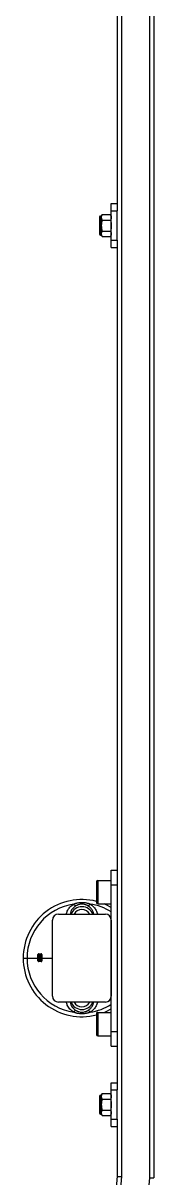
# Model space of a CAD drawing. Header units: millimetres. Extents: x 2 to 418, y 2 to 295.
# Drawn here: x 47.7 to 53.6, y 94.3 to 146.8 of the extents above; entities that cross this region are included whole.
import ezdxf

# ---------------------------------------------------------------- set-up
doc = ezdxf.new("R2010")
doc.units = ezdxf.units.MM

msp = doc.modelspace()

# ---------------------------------------------------------------- linework, layer by layer
at = {"color": 7, "linetype": 'Continuous', "lineweight": 25}
for p, q in [((52.13767, 260.85994), (52.13767, 94.32135)), ((53.40434, 260.91524), (53.40434, 94.26604)), ((53.60434, 260.92397), (53.60434, 94.25731)), ((51.93767, 176.91231), (51.93767, 138.26898)), ((51.671, 138.59064), (51.93767, 138.59064)), ((51.671, 138.25731), (51.671, 138.59064)), ((51.671, 138.25731), (51.93767, 138.25731)), ((51.671, 136.92398), (51.671, 138.25731)), ((51.93767, 138.59064), (51.93767, 138.25731)), ((51.93767, 136.92398), (51.93767, 138.25731)), ((51.13767, 137.98398), (51.13767, 137.19731)), ((51.17767, 138.02398), (51.17767, 137.15731)), ((51.17767, 138.02398), (51.21767, 138.02398)), ((51.25637, 138.09101), (51.21767, 138.02398)), ((51.21767, 137.96592), (51.21767, 138.02398)), ((51.21767, 137.96592), (51.21767, 137.59064)), ((51.25637, 138.09101), (51.6323, 138.09101)), ((51.25637, 137.84083), (51.6323, 137.84083)), ((51.671, 138.02398), (51.6323, 138.09101)), ((51.17767, 137.15731), (51.21767, 137.15731)), ((51.21767, 137.59064), (51.21767, 137.21537)), ((51.21767, 137.15731), (51.21767, 137.21537)), ((51.21767, 137.15731), (51.25637, 137.09027)), ((51.25637, 137.34046), (51.6323, 137.34046)), ((51.6323, 137.09027), (51.671, 137.15731)), ((51.25637, 137.09027), (51.6323, 137.09027)), ((51.671, 136.92398), (51.93767, 136.92398)), ((51.671, 136.59064), (51.671, 136.92398)), ((51.93767, 136.92398), (51.93767, 136.59064)), ((51.93767, 136.91231), (51.93767, 98.26898)), ((51.671, 136.59064), (51.93767, 136.59064)), ((51.671, 107.59064), (51.671, 108.25731)), ((51.671, 108.25731), (51.93767, 108.25731)), ((51.00434, 107.74064), (51.00434, 106.77398)), ((51.05434, 107.79064), (51.05434, 106.72398)), ((51.05434, 107.79064), (51.671, 107.79064)), ((51.671, 107.59064), (51.93767, 107.59064)), ((51.671, 100.92398), (51.671, 107.59064)), ((51.05434, 106.72398), (51.671, 106.72398)), ((49.271, 106.25731), (51.40434, 106.25731)), ((49.00434, 102.52398), (49.00434, 105.99064)), ((51.671, 105.99064), (51.671, 102.52398)), ((47.671, 104.25731), (47.84878, 104.25731)), ((47.84878, 104.25731), (48.34391, 104.25731)), ((48.34391, 104.25731), (48.34391, 104.42161)), ((48.34391, 104.13346), (48.34391, 104.25731)), ((48.34391, 104.25731), (48.48422, 104.25731)), ((48.42763, 104.4238), (48.3681, 104.42373)), ((48.36812, 104.4089), (48.3681, 104.42373)), ((48.36812, 104.4089), (48.38613, 104.40892)), ((48.4277, 104.36131), (48.36817, 104.36124)), ((48.36821, 104.32511), (48.36817, 104.36124)), ((48.36821, 104.32511), (48.38347, 104.32512)), ((48.36823, 104.30808), (48.42778, 104.29041)), ((48.36825, 104.29317), (48.36823, 104.30808)), ((48.37676, 104.29103), (48.36825, 104.29317)), ((48.36827, 104.27369), (48.37678, 104.27573)), ((48.36829, 104.25832), (48.36827, 104.27369)), ((48.4278, 104.27592), (48.36829, 104.25832)), ((48.41267, 104.16874), (48.36839, 104.16869)), ((48.36841, 104.15385), (48.36839, 104.16869)), ((48.36841, 104.15385), (48.41268, 104.15391)), ((48.37374, 104.44875), (48.49402, 104.44875)), ((48.49402, 104.10633), (48.37374, 104.10633)), ((48.37678, 104.27573), (48.37676, 104.29103)), ((48.38345, 104.34643), (48.42772, 104.34648)), ((48.38345, 104.34643), (48.38347, 104.32512)), ((48.38614, 104.40015), (48.38613, 104.40892)), ((48.38832, 104.24303), (48.38833, 104.22821)), ((48.40789, 104.28317), (48.38952, 104.28781)), ((48.38952, 104.28781), (48.38953, 104.27871)), ((48.38953, 104.27871), (48.40786, 104.28304)), ((48.4003, 104.40893), (48.41239, 104.40895)), ((48.4003, 104.40893), (48.4003, 104.4032)), ((48.40987, 104.20167), (48.40986, 104.21568)), ((48.4124, 104.40234), (48.41239, 104.40895)), ((48.42791, 104.18224), (48.41265, 104.18222)), ((48.41267, 104.16874), (48.41265, 104.18222)), ((48.4127, 104.14042), (48.41268, 104.15391)), ((48.4127, 104.14042), (48.42795, 104.14044)), ((48.42763, 104.4238), (48.42766, 104.39899)), ((48.4277, 104.36131), (48.42772, 104.34648)), ((48.42778, 104.29041), (48.4278, 104.27592)), ((48.42791, 104.18224), (48.42795, 104.14044)), ((48.46175, 104.36584), (48.43983, 104.36582)), ((48.43985, 104.35099), (48.43983, 104.36582)), ((48.43985, 104.35099), (48.46178, 104.35101)), ((48.4842, 104.27639), (48.43993, 104.27634)), ((48.43995, 104.26151), (48.43993, 104.27634)), ((48.43995, 104.26151), (48.48422, 104.26156)), ((48.4995, 104.24295), (48.43997, 104.24288)), ((48.44002, 104.2023), (48.43997, 104.24288)), ((48.44002, 104.2023), (48.45527, 104.20231)), ((48.49955, 104.19592), (48.44002, 104.19585)), ((48.44004, 104.18183), (48.44002, 104.19585)), ((48.44004, 104.18183), (48.47822, 104.18187)), ((48.44005, 104.17334), (48.47825, 104.18175)), ((48.44007, 104.16228), (48.44005, 104.17334)), ((48.47828, 104.15396), (48.44007, 104.16228)), ((48.47825, 104.15383), (48.44008, 104.15379)), ((48.44009, 104.13976), (48.44008, 104.15379)), ((48.44009, 104.13976), (48.49961, 104.13983)), ((48.45525, 104.22806), (48.46266, 104.22807)), ((48.45525, 104.22806), (48.45527, 104.20231)), ((48.45977, 104.42457), (48.45979, 104.40974)), ((48.45987, 104.33529), (48.45989, 104.32046)), ((48.46175, 104.36584), (48.49933, 104.3828)), ((48.49939, 104.3338), (48.46178, 104.35101)), ((48.46269, 104.20536), (48.46266, 104.22807)), ((48.4627, 104.20536), (48.47686, 104.20537)), ((48.49957, 104.17481), (48.46454, 104.16789)), ((48.46457, 104.16776), (48.49959, 104.16093)), ((48.47684, 104.22809), (48.48425, 104.2281)), ((48.47684, 104.22809), (48.47686, 104.20537)), ((48.49935, 104.36642), (48.47744, 104.35838)), ((48.47744, 104.35838), (48.49937, 104.35004)), ((48.48133, 104.3832), (48.48131, 104.39722)), ((48.48143, 104.29392), (48.48141, 104.30795)), ((48.49944, 104.28989), (48.48418, 104.28987)), ((48.4842, 104.27639), (48.48418, 104.28987)), ((48.48422, 104.25731), (48.48422, 104.26155)), ((48.48423, 104.24808), (48.48422, 104.25731)), ((48.48422, 104.25731), (48.49948, 104.25731)), ((48.48423, 104.24808), (48.49949, 104.2481)), ((48.48428, 104.20309), (48.48425, 104.2281)), ((48.48428, 104.20309), (48.49954, 104.2031)), ((48.49857, 104.13394), (48.48996, 104.13394)), ((48.48996, 104.13394), (48.48996, 104.13185)), ((48.48996, 104.13185), (48.49857, 104.13185)), ((48.50032, 104.12746), (48.48996, 104.12746)), ((48.48996, 104.12746), (48.48996, 104.12552)), ((48.48996, 104.12552), (48.49812, 104.12552)), ((48.49812, 104.12552), (48.48996, 104.12348)), ((48.48996, 104.12348), (48.48996, 104.12146)), ((48.48996, 104.12146), (48.49812, 104.11941)), ((48.49812, 104.11941), (48.48996, 104.11941)), ((48.48996, 104.11941), (48.48996, 104.11746)), ((48.48996, 104.11746), (48.50032, 104.11746)), ((48.49326, 104.12246), (48.50032, 104.12433)), ((48.50032, 104.1206), (48.49326, 104.12246)), ((48.50032, 104.13701), (48.49857, 104.13701)), ((48.49857, 104.13701), (48.49857, 104.13394)), ((48.49857, 104.13185), (48.49857, 104.12879)), ((48.49857, 104.12879), (48.50032, 104.12879)), ((48.49933, 104.3828), (48.49935, 104.36642)), ((48.49937, 104.35004), (48.49939, 104.3338)), ((48.49944, 104.28989), (48.49948, 104.25731)), ((48.49948, 104.25731), (48.49949, 104.24809)), ((48.49948, 104.25731), (48.52384, 104.25731)), ((48.4995, 104.24295), (48.49954, 104.2031)), ((48.49955, 104.19592), (48.49957, 104.17481)), ((48.49959, 104.16093), (48.49961, 104.13983)), ((48.50032, 104.12879), (48.50032, 104.13701)), ((48.50032, 104.12433), (48.50032, 104.12746)), ((48.50032, 104.11746), (48.50032, 104.1206)), ((48.52384, 104.42161), (48.52384, 104.25731)), ((48.52384, 104.25731), (48.52384, 104.13346)), ((51.40434, 102.25731), (49.271, 102.25731)), ((51.00434, 101.74064), (51.00434, 100.77398)), ((51.05434, 101.79064), (51.05434, 100.72398)), ((51.05434, 101.79064), (51.671, 101.79064)), ((51.671, 100.25731), (51.671, 100.92398)), ((51.671, 100.92398), (51.93767, 100.92398)), ((51.05434, 100.72398), (51.671, 100.72398)), ((51.671, 100.25731), (51.93767, 100.25731)), ((51.671, 98.25731), (51.671, 98.59064)), ((51.671, 98.59064), (51.93767, 98.59064)), ((51.93767, 98.59064), (51.93767, 98.25731)), ((51.13767, 97.98398), (51.13767, 97.19731)), ((51.17767, 98.02398), (51.17767, 97.15731)), ((51.17767, 98.02398), (51.21767, 98.02398)), ((51.25637, 98.09101), (51.21767, 98.02398)), ((51.21767, 97.96592), (51.21767, 98.02398)), ((51.21767, 97.96592), (51.21767, 97.59064)), ((51.25637, 98.09101), (51.6323, 98.09101)), ((51.25637, 97.84083), (51.6323, 97.84083)), ((51.671, 98.02398), (51.6323, 98.09101)), ((51.671, 98.25731), (51.93767, 98.25731)), ((51.671, 96.92398), (51.671, 98.25731)), ((51.93767, 96.92398), (51.93767, 98.25731)), ((51.21767, 97.59064), (51.21767, 97.21537)), ((51.21767, 97.15731), (51.21767, 97.21537)), ((51.25637, 97.34046), (51.6323, 97.34046)), ((51.17767, 97.15731), (51.21767, 97.15731)), ((51.21767, 97.15731), (51.25637, 97.09027)), ((51.25637, 97.09027), (51.6323, 97.09027)), ((51.6323, 97.09027), (51.671, 97.15731)), ((51.671, 96.59064), (51.671, 96.92398)), ((51.671, 96.92398), (51.93767, 96.92398)), ((51.93767, 96.92398), (51.93767, 96.59064)), ((51.93767, 96.91231), (51.93767, 94.33008)), ((51.671, 96.59064), (51.93767, 96.59064)), ((51.93767, 94.33008), (50.7775, 81.06924)), ((52.13767, 94.32135), (50.97673, 81.05181)), ((53.40434, 94.26604), (52.23858, 80.94141))]:
    msp.add_line(p, q, dxfattribs=at)
at = {"color": 8, "linetype": 'Continuous', "lineweight": 25}
msp.add_line((48.52384, 104.25731), (49.00434, 104.25731), dxfattribs=at)
at = {"color": 7, "linetype": 'Continuous', "lineweight": 25, "flags": 128}
for points in [[(51.671, 106.56671), (51.44544, 106.683), (51.35091, 106.72398)], [(51.35091, 101.79064), (51.44544, 101.83162), (51.671, 101.94791)]]:
    msp.add_lwpolyline(points, dxfattribs=at)
at = {"color": 7, "linetype": 'Continuous', "lineweight": 25}
for centre, radius, start, end in [((51.17767, 137.98398), 0.04, 90, 180), ((51.17767, 137.19731), 0.04, 180, 270), ((51.05434, 107.74064), 0.05, 90, 180), ((50.33767, 104.25731), 2.66667, 75.522488, 180), ((50.33767, 104.25731), 2.48889, 98.575848, 180), ((51.05434, 106.77398), 0.05, 180, 270), ((49.271, 105.99064), 0.26667, 90, 180), ((51.40434, 105.99064), 0.26667, 0, 90), ((50.33767, 104.25731), 2.66667, 180, 284.477512), ((50.33767, 104.25731), 2.48889, 180, 261.424155), ((49.271, 102.52398), 0.26667, 180, 270), ((51.40434, 102.52398), 0.26667, 270, 0), ((51.05434, 101.74064), 0.05, 90, 180), ((51.05434, 100.77398), 0.05, 180, 270), ((51.17767, 97.98398), 0.04, 90, 180), ((51.17767, 97.19731), 0.04, 180, 270)]:
    msp.add_arc(centre, radius, start, end, dxfattribs=at)
at = {"color": 8, "linetype": 'Continuous', "lineweight": 25}
for centre, radius, start, end in [((50.33767, 104.25731), 2.48889, 57.607635, 81.424155), ((50.33767, 106.05731), 0.53596, 21.910623, 158.089377), ((50.33767, 106.05731), 0.40989, 29.204664, 150.795336), ((50.33767, 102.45731), 0.53596, 201.910623, 338.089377), ((50.33767, 102.45731), 0.40989, 209.204664, 330.795336), ((50.33767, 104.25731), 2.48889, 278.575848, 302.392365)]:
    msp.add_arc(centre, radius, start, end, dxfattribs=at)
at = {"color": 7, "linetype": 'Continuous', "lineweight": 25}
for points in [[(51.25637, 138.09101), (51.23278, 138.05014), (51.21767, 138.00862), (51.21767, 137.96592)], [(51.21767, 137.96592), (51.21767, 137.92323), (51.23278, 137.8817), (51.25637, 137.84083)], [(51.25637, 137.84083), (51.23278, 137.75909), (51.21767, 137.67603), (51.21767, 137.59064)], [(51.6323, 138.09101), (51.65589, 138.05014), (51.671, 138.00862), (51.671, 137.96592)], [(51.671, 137.96592), (51.671, 137.92323), (51.65589, 137.8817), (51.6323, 137.84083)], [(51.6323, 137.84083), (51.65589, 137.75909), (51.671, 137.67603), (51.671, 137.59064)], [(51.21767, 137.59064), (51.21767, 137.50525), (51.23278, 137.4222), (51.25637, 137.34046)], [(51.25637, 137.34046), (51.23278, 137.29959), (51.21767, 137.25806), (51.21767, 137.21537)], [(51.21767, 137.21537), (51.21767, 137.17267), (51.23278, 137.13114), (51.25637, 137.09027)], [(51.671, 137.59064), (51.671, 137.50525), (51.65589, 137.4222), (51.6323, 137.34046)], [(51.6323, 137.34046), (51.65589, 137.29959), (51.671, 137.25806), (51.671, 137.21537)], [(51.671, 137.21537), (51.671, 137.17267), (51.65589, 137.13114), (51.6323, 137.09027)], [(48.38833, 104.22821), (48.38695, 104.2282), (48.38564, 104.22804), (48.38442, 104.22766)], [(48.45979, 104.40974), (48.45841, 104.40973), (48.45709, 104.40957), (48.45587, 104.40919)], [(48.45989, 104.32046), (48.45852, 104.32046), (48.4572, 104.32029), (48.45597, 104.31992)], [(51.25637, 98.09101), (51.23278, 98.05014), (51.21767, 98.00862), (51.21767, 97.96592)], [(51.21767, 97.96592), (51.21767, 97.92323), (51.23278, 97.8817), (51.25637, 97.84083)], [(51.25637, 97.84083), (51.23278, 97.75909), (51.21767, 97.67603), (51.21767, 97.59064)], [(51.6323, 98.09101), (51.65589, 98.05014), (51.671, 98.00862), (51.671, 97.96592)], [(51.671, 97.96592), (51.671, 97.92323), (51.65589, 97.8817), (51.6323, 97.84083)], [(51.6323, 97.84083), (51.65589, 97.75909), (51.671, 97.67603), (51.671, 97.59064)], [(51.21767, 97.59064), (51.21767, 97.50525), (51.23278, 97.4222), (51.25637, 97.34046)], [(51.25637, 97.34046), (51.23278, 97.29959), (51.21767, 97.25806), (51.21767, 97.21537)], [(51.21767, 97.21537), (51.21767, 97.17267), (51.23278, 97.13114), (51.25637, 97.09027)], [(51.671, 97.59064), (51.671, 97.50525), (51.65589, 97.4222), (51.6323, 97.34046)], [(51.6323, 97.34046), (51.65589, 97.29959), (51.671, 97.25806), (51.671, 97.21537)], [(51.671, 97.21537), (51.671, 97.17267), (51.65589, 97.13114), (51.6323, 97.09027)]]:
    msp.add_open_spline(points, degree=3, dxfattribs=at)
at = {"color": 8, "linetype": 'Continuous', "lineweight": 25}
for points, knots in [([(49.6314, 106.25731), (49.64383, 106.30526), (49.67418, 106.42232), (49.78684, 106.58778), (49.90665, 106.67486), (49.96653, 106.71837)], [0, 0, 0, 0, 0.25762274, 0.62900908, 1, 1, 1, 1]), ([(50.70881, 106.71837), (50.75871, 106.68382), (50.85845, 106.61475), (50.9656, 106.47187), (51.02949, 106.35023), (51.04294, 106.27525), (51.04615, 106.25731)], [0, 0, 0, 0, 0.30218022, 0.60392815, 0.9052608, 1, 1, 1, 1]), ([(50.04957, 106.62902), (50.00391, 106.5939), (49.91221, 106.52335), (49.82991, 106.38995), (49.8106, 106.29704), (49.80233, 106.25731)], [0, 0, 0, 0, 0.36211397, 0.72719886, 1, 1, 1, 1]), ([(50.87589, 106.25731), (50.8744, 106.26781), (50.86926, 106.30416), (50.8487, 106.36243), (50.81716, 106.43), (50.77864, 106.48893), (50.72031, 106.55998), (50.66388, 106.60119), (50.62576, 106.62902)], [0, 0, 0, 0, 0.071315073, 0.246949433, 0.409099766, 0.564057239, 0.705564439, 1, 1, 1, 1]), ([(49.96653, 101.79625), (49.90665, 101.83977), (49.78684, 101.92684), (49.67418, 102.0923), (49.64383, 102.20937), (49.6314, 102.25731)], [0, 0, 0, 0, 0.37099092, 0.74237726, 1, 1, 1, 1]), ([(49.80233, 102.25731), (49.8106, 102.21758), (49.82991, 102.12467), (49.91221, 101.99127), (50.00391, 101.92072), (50.04957, 101.8856)], [0, 0, 0, 0, 0.27280114, 0.63788603, 1, 1, 1, 1]), ([(50.62576, 101.8856), (50.66378, 101.91354), (50.74, 101.96957), (50.81941, 102.08259), (50.8619, 102.18105), (50.8736, 102.24084), (50.87682, 102.25731)], [0, 0, 0, 0, 0.29463224, 0.59077623, 0.88726529, 1, 1, 1, 1]), ([(51.04615, 102.25731), (51.04294, 102.23937), (51.02949, 102.16439), (50.9656, 102.04275), (50.85845, 101.89987), (50.75871, 101.8308), (50.70881, 101.79625)], [0, 0, 0, 0, 0.09473938, 0.39607203, 0.69781994, 1, 1, 1, 1])]:
    msp.add_open_spline(points, degree=3, knots=knots, dxfattribs=at)
at = {"color": 7, "linetype": 'Continuous', "lineweight": 25}
for points, knots in [([(49.96653, 106.71837), (49.97407, 106.72145), (49.98906, 106.72755), (50.01166, 106.73597), (50.03413, 106.74379), (50.05649, 106.75097), (50.07871, 106.75754), (50.10078, 106.76351), (50.12268, 106.7689), (50.16913, 106.77919), (50.24021, 106.79032), (50.33663, 106.79546), (50.43307, 106.79054), (50.51191, 106.77836), (50.57355, 106.76405), (50.61833, 106.75139), (50.66369, 106.73639), (50.69364, 106.72443), (50.70881, 106.71837)], [0, 0, 0, 0, 0.032189231, 0.063949763, 0.095281168, 0.126183484, 0.156657223, 0.186703387, 0.21632347, 0.245519478, 0.374040325, 0.498515228, 0.623395162, 0.751952118, 0.811430339, 0.872591841, 0.935447415, 1, 1, 1, 1]), ([(49.96653, 106.71837), (49.98237, 106.69657), (50.01452, 106.65665), (50.03984, 106.63473), (50.04957, 106.62902)], [-0.00000178, -0.00000178, -0.00000178, -0.00000178, 0.49999645, 1.00000191, 1.00000191, 1.00000191, 1.00000191]), ([(50.62576, 106.62902), (50.62048, 106.63226), (50.6104, 106.63845), (50.59568, 106.64675), (50.58227, 106.65388), (50.57024, 106.65993), (50.55063, 106.66925), (50.5237, 106.68062), (50.47578, 106.69714), (50.4141, 106.71148), (50.33685, 106.7174), (50.25962, 106.71122), (50.19816, 106.69673), (50.15054, 106.6802), (50.1177, 106.66624), (50.08346, 106.64929), (50.06197, 106.63644), (50.04957, 106.62902)], [0, 0, 0, 0, 0.03104461, 0.05923309, 0.08454585, 0.10696558, 0.12647727, 0.19284662, 0.25212485, 0.37697616, 0.50146467, 0.62552214, 0.75043378, 0.80930853, 0.8746644, 0.92769788, 1, 1, 1, 1]), ([(50.70881, 106.71837), (50.70089, 106.70747), (50.68494, 106.68656), (50.66211, 106.66005), (50.64178, 106.64013), (50.63063, 106.63188), (50.62576, 106.62902)], [-0.00000178, -0.00000178, -0.00000178, -0.00000178, 0.24999998, 0.49999999, 0.74999999, 0.99999825, 0.99999825, 0.99999825, 0.99999825]), ([(48.37374, 104.44875), (48.37206, 104.44869), (48.3688, 104.44857), (48.36409, 104.44753), (48.35971, 104.44583), (48.35568, 104.44343), (48.35144, 104.43986), (48.34743, 104.435), (48.34442, 104.42851), (48.34408, 104.42391), (48.34391, 104.42161)], [0, 0, 0, 0, 0.11623817, 0.22630321, 0.33249075, 0.43735117, 0.54353041, 0.7040424, 0.85194673, 1, 1, 1, 1]), ([(48.34391, 104.13346), (48.34397, 104.13207), (48.34409, 104.12932), (48.34513, 104.12531), (48.34681, 104.12151), (48.34917, 104.11794), (48.35373, 104.11287), (48.36185, 104.10736), (48.36969, 104.10668), (48.37374, 104.10633)], [0, 0, 0, 0, 0.0898676, 0.17789506, 0.26696612, 0.35986711, 0.45906195, 0.72133162, 1, 1, 1, 1]), ([(48.36692, 104.22184), (48.36695, 104.22291), (48.36702, 104.225), (48.36763, 104.22807), (48.36875, 104.2314), (48.37056, 104.23482), (48.37407, 104.23891), (48.3801, 104.24242), (48.38545, 104.24282), (48.38832, 104.24303)], [0, 0, 0, 0, 0.09060213, 0.17893709, 0.2667736, 0.39190255, 0.51229312, 0.73911226, 1, 1, 1, 1]), ([(48.38745, 104.19961), (48.38585, 104.19968), (48.3828, 104.19981), (48.37851, 104.20104), (48.3748, 104.20309), (48.3709, 104.20678), (48.36747, 104.21314), (48.36711, 104.21883), (48.36692, 104.22184)], [0, 0, 0, 0, 0.14554027, 0.27720618, 0.40044546, 0.52184547, 0.74651811, 1, 1, 1, 1]), ([(48.38442, 104.22766), (48.38376, 104.2274), (48.38248, 104.2269), (48.38103, 104.22526), (48.3802, 104.22308), (48.38013, 104.22145), (48.38009, 104.22057)], [0, 0, 0, 0, 0.24429332, 0.47140105, 0.71414194, 1, 1, 1, 1]), ([(48.38009, 104.22057), (48.38015, 104.21969), (48.38027, 104.21803), (48.38148, 104.21594), (48.38334, 104.21462), (48.38477, 104.21451), (48.38552, 104.21445)], [0, 0, 0, 0, 0.27479504, 0.52151338, 0.74776901, 1, 1, 1, 1]), ([(48.38552, 104.21445), (48.38602, 104.21448), (48.38696, 104.21455), (48.38817, 104.21534), (48.38907, 104.21656), (48.38996, 104.21831), (48.39102, 104.22113), (48.39184, 104.22342), (48.39234, 104.22483)], [0, 0, 0, 0, 0.11693987, 0.221589, 0.32615843, 0.45867578, 0.66329155, 1, 1, 1, 1]), ([(48.40733, 104.3813), (48.40572, 104.38135), (48.40267, 104.38145), (48.39837, 104.38239), (48.39465, 104.38396), (48.39061, 104.38684), (48.38678, 104.39223), (48.38636, 104.39744), (48.38614, 104.40015)], [0, 0, 0, 0, 0.15470466, 0.29345281, 0.41984208, 0.53859888, 0.76007595, 1, 1, 1, 1]), ([(48.40461, 104.21318), (48.40407, 104.21178), (48.40304, 104.20909), (48.4008, 104.20563), (48.39811, 104.2029), (48.39494, 104.20098), (48.39133, 104.19981), (48.38878, 104.19968), (48.38745, 104.19961)], [0, 0, 0, 0, 0.18522021, 0.35337507, 0.51098969, 0.66592668, 0.82644267, 1, 1, 1, 1]), ([(48.39234, 104.22483), (48.39282, 104.22618), (48.39358, 104.22835), (48.3952, 104.23255), (48.39784, 104.23703), (48.40329, 104.24067), (48.40741, 104.241), (48.40958, 104.24117)], [0, 0, 0, 0, 0.16114671, 0.25948359, 0.51008594, 0.74162974, 1, 1, 1, 1]), ([(48.4003, 104.4032), (48.4003, 104.40204), (48.40033, 104.40086), (48.40056, 104.39972), (48.40068, 104.39913), (48.40086, 104.39855), (48.40112, 104.39802), (48.40139, 104.39748), (48.40177, 104.39699), (48.40221, 104.39662), (48.40258, 104.3963), (48.40301, 104.39604), (48.40346, 104.39586), (48.4042, 104.39555), (48.40501, 104.39541), (48.40581, 104.39535), (48.40609, 104.39533), (48.40637, 104.39532), (48.40665, 104.39532)], [0, 0, 0, 0, 0.000052456127, 0.000052456127, 0.000052456127, 0.000079626372, 0.000079626372, 0.000079626372, 0.000107310139, 0.000107310139, 0.000107310139, 0.00013051511, 0.00013051511, 0.00013051511, 0.000169234553, 0.000169234553, 0.000169234553, 0.000182741828, 0.000182741828, 0.000182741828, 0.000182741828]), ([(48.41209, 104.22715), (48.41173, 104.2271), (48.411, 104.22699), (48.40999, 104.22638), (48.40904, 104.2254), (48.40816, 104.22391), (48.40708, 104.22136), (48.40603, 104.21768), (48.4051, 104.21474), (48.40461, 104.21318)], [0, 0, 0, 0, 0.0693743, 0.139036, 0.21450574, 0.31877734, 0.45034907, 0.70911952, 1, 1, 1, 1]), ([(48.4124, 104.40234), (48.4124, 104.4015), (48.41238, 104.40065), (48.41228, 104.39981), (48.41219, 104.39918), (48.41205, 104.39854), (48.4118, 104.39795), (48.41163, 104.39755), (48.41139, 104.39717), (48.4111, 104.39685), (48.41082, 104.39652), (48.41047, 104.39625), (48.4101, 104.39605), (48.40958, 104.39576), (48.409, 104.39558), (48.40842, 104.39547), (48.40784, 104.39536), (48.40724, 104.39532), (48.40665, 104.39532)], [0, 0, 0, 0, 0.000037950637, 0.000037950637, 0.000037950637, 0.000066913761, 0.000066913761, 0.000066913761, 0.000086954828, 0.000086954828, 0.000086954828, 0.000107037571, 0.000107037571, 0.000107037571, 0.000135472021, 0.000135472021, 0.000135472021, 0.000163975594, 0.000163975594, 0.000163975594, 0.000163975594]), ([(48.42766, 104.39899), (48.4276, 104.39778), (48.42749, 104.39543), (48.42649, 104.39209), (48.42485, 104.38912), (48.42251, 104.38653), (48.41954, 104.38435), (48.41588, 104.38268), (48.41176, 104.38152), (48.40881, 104.38138), (48.40733, 104.3813)], [0, 0, 0, 0, 0.11588514, 0.22462083, 0.33170378, 0.44287641, 0.56559321, 0.69766165, 0.84801349, 1, 1, 1, 1]), ([(48.40958, 104.24117), (48.41105, 104.24111), (48.41385, 104.241), (48.41782, 104.23996), (48.4213, 104.23822), (48.42508, 104.23506), (48.42864, 104.22957), (48.42906, 104.22443), (48.42928, 104.22178)], [0, 0, 0, 0, 0.14639929, 0.2796808, 0.40445527, 0.52630306, 0.75589925, 1, 1, 1, 1]), ([(48.40986, 104.21568), (48.4108, 104.21565), (48.4126, 104.21559), (48.41395, 104.21685), (48.41461, 104.21745)], [0, 0, 0, 0, 0.52088501, 1, 1, 1, 1]), ([(48.42928, 104.22178), (48.42922, 104.22029), (48.42913, 104.21746), (48.42818, 104.21346), (48.42661, 104.20998), (48.42363, 104.20603), (48.41795, 104.20241), (48.41272, 104.20193), (48.40988, 104.20167)], [0, 0, 0, 0, 0.13595527, 0.25949944, 0.37516919, 0.48845118, 0.72267522, 1, 1, 1, 1]), ([(48.4161, 104.22182), (48.41606, 104.22254), (48.41599, 104.22388), (48.41521, 104.22567), (48.41386, 104.22697), (48.41269, 104.22709), (48.41209, 104.22715)], [0, 0, 0, 0, 0.27928275, 0.52152585, 0.75389268, 1, 1, 1, 1]), ([(48.41461, 104.21745), (48.41491, 104.21784), (48.41552, 104.21864), (48.41602, 104.22017), (48.41608, 104.22126), (48.4161, 104.22182)], [0, 0, 0, 0, 0.31980794, 0.64555355, 1, 1, 1, 1]), ([(48.43837, 104.40337), (48.43841, 104.40444), (48.43848, 104.40654), (48.43909, 104.40962), (48.44021, 104.41296), (48.44203, 104.41638), (48.44555, 104.42046), (48.45159, 104.42396), (48.45692, 104.42436), (48.45977, 104.42457)], [0, 0, 0, 0, 0.0915362, 0.18056687, 0.26888818, 0.39421199, 0.51461457, 0.74011047, 1, 1, 1, 1]), ([(48.4589, 104.38115), (48.45731, 104.38122), (48.45426, 104.38134), (48.44999, 104.38256), (48.44629, 104.3846), (48.44238, 104.38827), (48.43893, 104.39463), (48.43857, 104.40035), (48.43837, 104.40337)], [0, 0, 0, 0, 0.14419482, 0.27501229, 0.39779259, 0.51894366, 0.7452937, 1, 1, 1, 1]), ([(48.43847, 104.3141), (48.43852, 104.31539), (48.4386, 104.3179), (48.4394, 104.32149), (48.4407, 104.32476), (48.44256, 104.32768), (48.44584, 104.33126), (48.45167, 104.33469), (48.45701, 104.33508), (48.45987, 104.33529)], [0, 0, 0, 0, 0.11062089, 0.21425591, 0.31388773, 0.4128615, 0.51458722, 0.74032884, 1, 1, 1, 1]), ([(48.459, 104.29188), (48.4574, 104.29195), (48.45436, 104.29207), (48.45008, 104.2933), (48.44638, 104.29534), (48.44247, 104.29901), (48.43903, 104.30537), (48.43867, 104.31108), (48.43847, 104.3141)], [0, 0, 0, 0, 0.14460785, 0.27563622, 0.39848392, 0.51964831, 0.74537151, 1, 1, 1, 1]), ([(48.45587, 104.40919), (48.45521, 104.40893), (48.45393, 104.40843), (48.45248, 104.40679), (48.45165, 104.40461), (48.45158, 104.40299), (48.45154, 104.40211)], [0, 0, 0, 0, 0.24346309, 0.46996299, 0.71290167, 1, 1, 1, 1]), ([(48.45154, 104.40211), (48.4516, 104.40123), (48.45172, 104.39956), (48.45293, 104.39747), (48.45478, 104.39615), (48.45621, 104.39604), (48.45697, 104.39598)], [0, 0, 0, 0, 0.275120747, 0.52245887, 0.748930269, 1, 1, 1, 1]), ([(48.45597, 104.31992), (48.45531, 104.31966), (48.45404, 104.31915), (48.45259, 104.31751), (48.45176, 104.31533), (48.45168, 104.31371), (48.45164, 104.31283)], [0, 0, 0, 0, 0.24366445, 0.47050206, 0.71346638, 1, 1, 1, 1]), ([(48.45164, 104.31283), (48.45171, 104.31195), (48.45182, 104.31028), (48.45304, 104.3082), (48.45489, 104.30688), (48.45632, 104.30676), (48.45707, 104.3067)], [0, 0, 0, 0, 0.27526715, 0.52255343, 0.74877674, 1, 1, 1, 1]), ([(48.45697, 104.39598), (48.45746, 104.39601), (48.4584, 104.39608), (48.45963, 104.39687), (48.46052, 104.3981), (48.46141, 104.39985), (48.46248, 104.40267), (48.46329, 104.40495), (48.46379, 104.40637)], [0, 0, 0, 0, 0.11699508, 0.22138854, 0.32592449, 0.45850443, 0.66297984, 1, 1, 1, 1]), ([(48.45707, 104.3067), (48.45757, 104.30674), (48.45851, 104.30681), (48.45973, 104.3076), (48.46062, 104.30883), (48.46152, 104.31058), (48.46258, 104.31339), (48.46339, 104.31567), (48.4639, 104.31709)], [0, 0, 0, 0, 0.11687074, 0.22146682, 0.325933, 0.45853189, 0.66320959, 1, 1, 1, 1]), ([(48.47606, 104.39472), (48.47552, 104.39332), (48.47449, 104.39064), (48.47225, 104.38717), (48.46956, 104.38444), (48.46639, 104.38251), (48.46278, 104.38135), (48.46023, 104.38122), (48.4589, 104.38115)], [0, 0, 0, 0, 0.18569858, 0.35392204, 0.51132382, 0.66596052, 0.8263059, 1, 1, 1, 1]), ([(48.47616, 104.30545), (48.47562, 104.30404), (48.4746, 104.30136), (48.47235, 104.29789), (48.46966, 104.29517), (48.46649, 104.29324), (48.46288, 104.29207), (48.46033, 104.29195), (48.459, 104.29188)], [0, 0, 0, 0, 0.18572552, 0.35407373, 0.51162365, 0.66633799, 0.82660263, 1, 1, 1, 1]), ([(48.46379, 104.40637), (48.46427, 104.40772), (48.46503, 104.40988), (48.46664, 104.41408), (48.46928, 104.41855), (48.47474, 104.42221), (48.47886, 104.42253), (48.48103, 104.4227)], [0, 0, 0, 0, 0.16189411, 0.25947923, 0.51005543, 0.7414612, 1, 1, 1, 1]), ([(48.4639, 104.31709), (48.46437, 104.31844), (48.46513, 104.3206), (48.46674, 104.3248), (48.46938, 104.32927), (48.47484, 104.33293), (48.47896, 104.33326), (48.48113, 104.33343)], [0, 0, 0, 0, 0.16157485, 0.25942033, 0.51001243, 0.74167119, 1, 1, 1, 1]), ([(48.48355, 104.40868), (48.48318, 104.40863), (48.48245, 104.40852), (48.48144, 104.40791), (48.48049, 104.40693), (48.4796, 104.40543), (48.47853, 104.40289), (48.47748, 104.39921), (48.47655, 104.39628), (48.47606, 104.39472)], [0, 0, 0, 0, 0.06938616, 0.13893242, 0.21433155, 0.31840059, 0.45004544, 0.70877466, 1, 1, 1, 1]), ([(48.48365, 104.31941), (48.48329, 104.31935), (48.48255, 104.31924), (48.48155, 104.31864), (48.48059, 104.31765), (48.47971, 104.31616), (48.47863, 104.31361), (48.47758, 104.30994), (48.47666, 104.307), (48.47616, 104.30545)], [0, 0, 0, 0, 0.06933043, 0.13891507, 0.214385, 0.31851927, 0.45015756, 0.7089234, 1, 1, 1, 1]), ([(48.48103, 104.4227), (48.4825, 104.42265), (48.48531, 104.42254), (48.48928, 104.42148), (48.49277, 104.41974), (48.49655, 104.41657), (48.5001, 104.4111), (48.50051, 104.40596), (48.50073, 104.40331)], [0, 0, 0, 0, 0.14579469, 0.27888398, 0.40388275, 0.52632385, 0.75601505, 1, 1, 1, 1]), ([(48.48113, 104.33343), (48.4826, 104.33337), (48.48542, 104.33326), (48.48938, 104.33221), (48.49287, 104.33047), (48.49665, 104.3273), (48.5002, 104.32181), (48.50062, 104.31668), (48.50083, 104.31404)], [0, 0, 0, 0, 0.14601205, 0.2791614, 0.40408935, 0.52637679, 0.7558687, 1, 1, 1, 1]), ([(48.48131, 104.39722), (48.48225, 104.39719), (48.48405, 104.39713), (48.48541, 104.39838), (48.48606, 104.39898)], [0, 0, 0, 0, 0.52149996, 1, 1, 1, 1]), ([(48.50073, 104.40331), (48.50068, 104.40183), (48.50058, 104.399), (48.49964, 104.395), (48.49807, 104.39151), (48.49508, 104.38756), (48.48938, 104.38393), (48.48416, 104.38345), (48.48133, 104.3832)], [0, 0, 0, 0, 0.136838952, 0.260882689, 0.376708101, 0.48989376, 0.723176279, 1, 1, 1, 1]), ([(48.48141, 104.30795), (48.48235, 104.30791), (48.48415, 104.30785), (48.48551, 104.3091), (48.48616, 104.3097)], [0, 0, 0, 0, 0.5210968, 1, 1, 1, 1]), ([(48.50083, 104.31404), (48.50078, 104.31255), (48.50068, 104.30972), (48.49974, 104.30572), (48.49817, 104.30224), (48.49518, 104.29829), (48.48949, 104.29466), (48.48427, 104.29418), (48.48143, 104.29392)], [0, 0, 0, 0, 0.13660039, 0.26054905, 0.37638801, 0.48963939, 0.72322235, 1, 1, 1, 1]), ([(48.48756, 104.40336), (48.48752, 104.40408), (48.48744, 104.40543), (48.48667, 104.40721), (48.48531, 104.4085), (48.48415, 104.40862), (48.48355, 104.40868)], [0, 0, 0, 0, 0.27913153, 0.52217796, 0.75494469, 1, 1, 1, 1]), ([(48.48766, 104.31409), (48.48762, 104.3148), (48.48754, 104.31615), (48.48677, 104.31793), (48.48542, 104.31922), (48.48425, 104.31935), (48.48365, 104.31941)], [0, 0, 0, 0, 0.27919531, 0.52208027, 0.75476363, 1, 1, 1, 1]), ([(48.48606, 104.39898), (48.48636, 104.39938), (48.48697, 104.40018), (48.48747, 104.40172), (48.48753, 104.4028), (48.48756, 104.40336)], [0, 0, 0, 0, 0.31799282, 0.64369285, 1, 1, 1, 1]), ([(48.48616, 104.3097), (48.48646, 104.3101), (48.48707, 104.3109), (48.48757, 104.31244), (48.48763, 104.31352), (48.48766, 104.31409)], [0, 0, 0, 0, 0.31849188, 0.64432137, 1, 1, 1, 1]), ([(48.52384, 104.42161), (48.52378, 104.42301), (48.52366, 104.42578), (48.52261, 104.4298), (48.52093, 104.4336), (48.51856, 104.43717), (48.51401, 104.44222), (48.50593, 104.4477), (48.49806, 104.44839), (48.49402, 104.44875)], [0, 0, 0, 0, 0.09031318, 0.17890397, 0.26857315, 0.3620243, 0.46165329, 0.72395146, 1, 1, 1, 1]), ([(48.49402, 104.10633), (48.49568, 104.10639), (48.49894, 104.10651), (48.50365, 104.10755), (48.50801, 104.10924), (48.51204, 104.11163), (48.51629, 104.11519), (48.52031, 104.12004), (48.52333, 104.12653), (48.52367, 104.13115), (48.52384, 104.13346)], [0, 0, 0, 0, 0.11482207, 0.22396046, 0.32968257, 0.4344776, 0.54089974, 0.70225103, 0.85115289, 1, 1, 1, 1]), ([(50.04957, 101.8856), (50.03984, 101.87989), (50.01452, 101.85797), (49.98237, 101.81805), (49.96653, 101.79625)], [-0.00000178, -0.00000178, -0.00000178, -0.00000178, 0.50000369, 1.00000191, 1.00000191, 1.00000191, 1.00000191]), ([(50.70881, 101.79625), (50.70127, 101.79317), (50.68628, 101.78707), (50.66368, 101.77865), (50.6412, 101.77083), (50.61884, 101.76365), (50.59662, 101.75708), (50.57455, 101.75111), (50.55265, 101.74572), (50.50621, 101.73543), (50.43512, 101.7243), (50.33871, 101.71916), (50.24227, 101.72408), (50.16342, 101.73626), (50.10178, 101.75057), (50.05701, 101.76323), (50.01164, 101.77823), (49.9817, 101.79019), (49.96653, 101.79625)], [0, 0, 0, 0, 0.03218923, 0.06394976, 0.09528117, 0.12618348, 0.15665722, 0.18670339, 0.21632347, 0.24551948, 0.37404033, 0.49851523, 0.62339516, 0.75195212, 0.81143033, 0.87259183, 0.93544741, 1, 1, 1, 1]), ([(50.04957, 101.8856), (50.05486, 101.88236), (50.06495, 101.87617), (50.07967, 101.86787), (50.09308, 101.86073), (50.10511, 101.85469), (50.12471, 101.84537), (50.15164, 101.834), (50.19956, 101.81748), (50.26124, 101.80314), (50.33849, 101.79722), (50.41572, 101.8034), (50.47718, 101.81789), (50.5248, 101.83442), (50.55764, 101.84838), (50.59188, 101.86533), (50.61337, 101.87818), (50.62576, 101.8856)], [0, 0, 0, 0, 0.03105749, 0.05925245, 0.08456526, 0.10697856, 0.1264773, 0.19284295, 0.25212488, 0.37697619, 0.50146469, 0.62552216, 0.75043379, 0.80930933, 0.87466442, 0.92770405, 1, 1, 1, 1]), ([(50.62576, 101.8856), (50.63063, 101.88274), (50.64178, 101.87449), (50.66211, 101.85457), (50.68494, 101.82806), (50.70089, 101.80715), (50.70881, 101.79625)], [0.000001791, 0.000001791, 0.000001791, 0.000001791, 0.250001086, 0.500002171, 0.750003257, 1.000001776, 1.000001776, 1.000001776, 1.000001776]), ([(51.93767, 94.33008), (51.93773, 94.33007), (51.93786, 94.33007), (51.93889, 94.33002), (51.94055, 94.32994), (51.94292, 94.32984), (51.94599, 94.3297), (51.94977, 94.32954), (51.95426, 94.32934), (51.95947, 94.32911), (51.96538, 94.32886), (51.972, 94.32857), (51.97932, 94.32825), (51.98732, 94.32791), (51.99594, 94.32753), (52.00541, 94.32711), (52.01605, 94.32664), (52.02831, 94.32609), (52.04226, 94.32548), (52.05798, 94.32479), (52.07549, 94.32403), (52.09475, 94.3232), (52.11567, 94.3223), (52.1302, 94.32167), (52.13767, 94.32135)], [0, 0, 0, 0, 0.03643142, 0.07318828, 0.11027082, 0.14767929, 0.1854139, 0.22347488, 0.26186245, 0.30057682, 0.3396182, 0.37898679, 0.41868278, 0.45870636, 0.49905773, 0.53901976, 0.58290711, 0.63071958, 0.68245684, 0.73811853, 0.7977042, 0.86121337, 0.9286455, 1, 1, 1, 1]), ([(53.40434, 94.26604), (53.40834, 94.26587), (53.41624, 94.26552), (53.42787, 94.26502), (53.43908, 94.26454), (53.44984, 94.26408), (53.46013, 94.26363), (53.46994, 94.26321), (53.47925, 94.26281), (53.48806, 94.26242), (53.49638, 94.26206), (53.5042, 94.26172), (53.51152, 94.26139), (53.51837, 94.26109), (53.52475, 94.2608), (53.53067, 94.26054), (53.53616, 94.26029), (53.54122, 94.26007), (53.55002, 94.25968), (53.56178, 94.25917), (53.57502, 94.2586), (53.58583, 94.25813), (53.5942, 94.25777), (53.60006, 94.25751), (53.60367, 94.25734), (53.60412, 94.25732), (53.60434, 94.25731)], [0, 0, 0, 0, 0.03827569, 0.07545154, 0.11152752, 0.14650363, 0.18037983, 0.21315612, 0.24483248, 0.2754089, 0.30488536, 0.33326186, 0.36053839, 0.38671496, 0.41179155, 0.43576817, 0.45864484, 0.48042155, 0.50109834, 0.57574152, 0.64925876, 0.72165127, 0.79292029, 0.86306715, 0.93209323, 1, 1, 1, 1])]:
    msp.add_open_spline(points, degree=3, knots=knots, dxfattribs=at)

doc.saveas('drawing.dxf')
